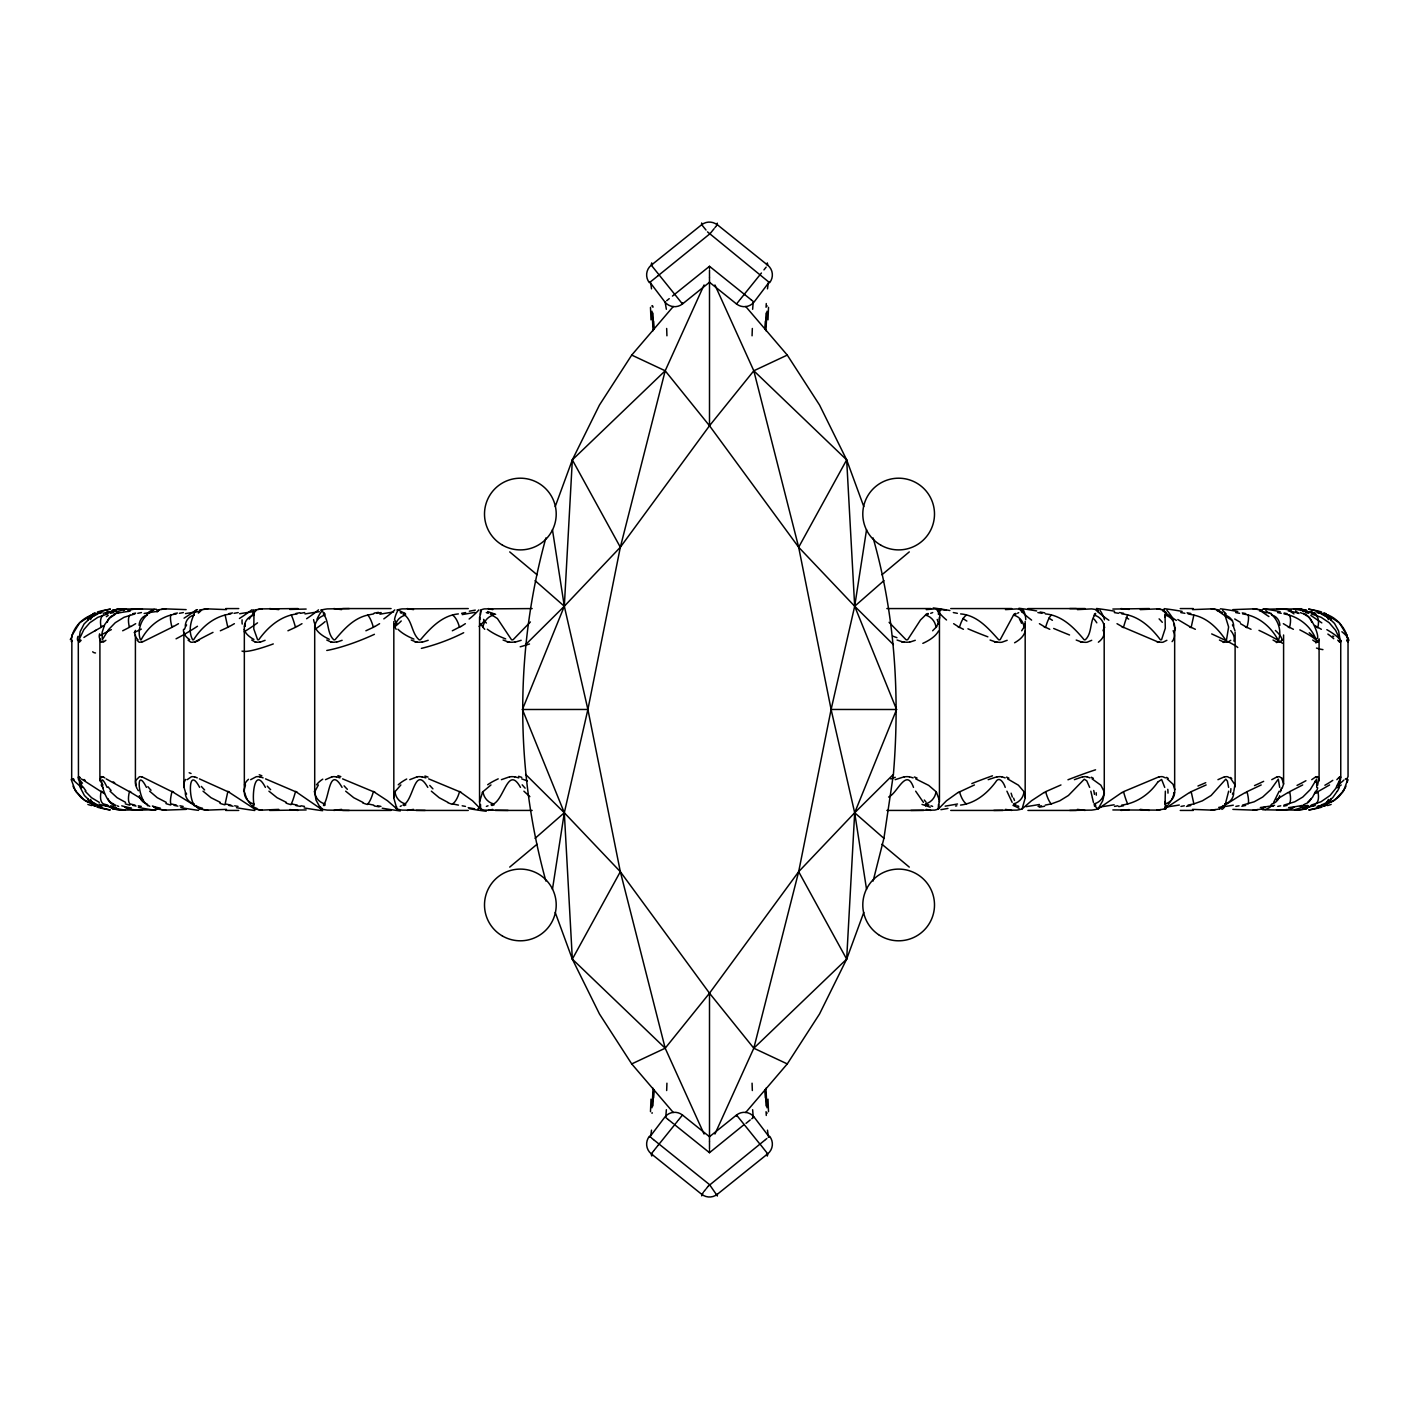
<?xml version="1.0" encoding="UTF-8"?>
<svg xmlns="http://www.w3.org/2000/svg" width="1419" height="1419" viewBox="0 0 1419 1419"><rect width="100%" height="100%" fill="white"/><g stroke="black" fill="none" stroke-linecap="round" stroke-linejoin="round"><path stroke-width="1.5" d="M99.898 780.929L99.915 638.798M135.408 783.997L135.408 634.967M185.286 791.678L183.885 786.871L183.885 632.2M314.823 623.686L314.752 626.63M425.186 810.426L402.074 810.107A128.437 67.101 90 0 1 396.894 808.919L393.826 798.099L393.826 621.487M508.108 810.426L484.34 810.107A128.437 49.151 90 0 1 480.544 808.919L479.551 802.533L479.551 617.141M701.696 1195.845L703.168 1192.474M701.696 224.273L701.696 223.155M709.5 277.769L709.5 281.193M709.5 277.61L709.5 269.947M709.5 1149.23L709.5 1141.532M717.304 223.155L716.666 225.497M717.304 223.759L717.304 224.894A12.469 12.434 0 0 0 701.696 224.734L701.696 223.386M1069.749 810.426L1091.637 810.107A128.437 83.419 90 0 0 1098.058 808.919L1102.723 800.777L1104.284 793.86L1104.177 623.686M1165.85 805.105L1165.034 803.899A13.073 12.54 17.5 0 0 1174.666 791.678L1174.666 627.322A13.055 12.54 -17.5 0 0 1165.034 615.101L1165.85 613.913M1282.084 788.467L1283.592 783.98L1283.592 634.985M1340.742 640.306L1340.76 777.878L1340.529 776.761A13.445 1.845 -70.7 0 0 1339.323 778.233M709.5 1137.435L709.5 993.194L798.666 871.692L854.681 812.768L893.402 774.366C899.983 695.186 894.999 614.551 873.111 537.943M709.5 1137.719L709.5 1141.39M709.5 1150.277L709.5 1152.689L744.177 1124.54M1104.301 793.611L1104.248 792.387M745.046 294.85L709.5 266.311L709.5 268.546M1317.577 785.399L1318.836 778.871M183.885 786.871L184.027 784.955A54.117 20.327 3.8 0 1 185.694 779.421M78.293 640.04L78.453 779.67M393.826 797.62L394.73 792.387M1233.838 791.43L1234.902 784.689L1230.982 778.871M253.203 805.016L253.912 804.005A13.073 12.54 -17.5 0 1 244.334 791.678L244.334 627.322A13.055 12.54 17.5 0 1 253.966 615.101L253.203 614.001M649.459 281.618L664.961 302.07A12.469 12.416 15.4 0 0 682.468 303.968L682.521 302.886M736.479 1116.114L736.532 1115.032A12.469 12.416 15.4 0 1 754.003 1116.93L769.541 1137.382M1188.146 613.913L1193.858 615.101L1191.18 627.322L1195.366 629.309M1174.861 629.309L1174.719 630.781M649.388 282.7A12.469 12.452 24 0 1 651.144 265.282L651.605 263.26M769.612 1136.3A12.469 12.452 24 0 1 767.856 1153.718L767.395 1155.74M653.928 1089.561L653.591 1097.916M765.072 329.439L765.409 321.084M651.002 1099.14L650.487 1111.645M767.998 319.86L768.513 307.355M479.551 801.948L482.478 792.387M1283.592 783.98L1281.96 778.871M545.889 881.057C515.008 769.559 515.008 649.441 545.889 537.943M244.157 789.744L245.487 784.955M1228.659 791.181L1225.785 802.374M1279.69 787.385L1278.288 779.137L1270.785 789.585L1262.697 797.052L1254.201 801.788L1242.583 805.087M78.24 777.878L78.471 776.761A13.445 2.128 70.6 0 1 79.588 777.878M704.072 1134.047L665.192 1048.215L620.334 871.692L587.892 709.465L564.319 606.232L572.336 459.88L599.457 405.036L631.721 355.087L673.316 306.469M745.684 1112.531L787.279 1063.913L819.543 1013.964L846.664 959.12L854.681 812.768L831.108 709.465L798.666 547.237L753.808 370.785L714.928 284.953M1340.76 641.069L1340.618 642.044A13.356 2.164 69.3 0 1 1339.234 640.519M766.065 307.302L766.278 303.542M666.362 1109.711L665.742 1117.498L668.225 1119.538M752.638 309.289L753.258 301.502L751.077 299.711M314.752 792.387L316.047 800.174L320.942 808.919A128.437 83.419 90 0 0 327.363 810.107L349.251 810.426M1104.248 626.63L1104.301 625.424M253.966 615.101L253.788 628.936L257.602 639.703A2.164 1.508 -77 0 0 258.897 639.561C268.067 626.826 280.962 615.651 297.156 613.913M1165.034 803.899L1165.354 791.181M651.516 1130.145L650.771 1135.768M767.484 288.855L768.264 283.055M1165.141 802.959L1165.318 801.487M1233.732 792.653A13.073 12.221 41.2 0 1 1224.863 803.899L1224.739 805.016A57.328 10.447 3.2 0 1 1224.703 805.815M230.854 613.913C215.067 615.828 201.959 626.4 193.729 639.561A2.164 1.259 -78.6 0 1 192.629 639.738C188.23 631.739 190.501 621.611 194.279 613.913M873.111 881.057L883.913 838.345L893.402 774.366M1024.997 623.686L1024.27 626.63M71.429 638.248L71.181 639.561M1347.802 779.457L1343.687 790.667L1334.64 800.192M552.452 889.323L564.319 812.768L587.892 709.465L620.334 547.237L665.192 370.785L704.072 284.953M714.928 1134.047L753.808 1048.215L798.666 871.692L831.108 709.465L854.681 606.232L866.548 529.677M194.137 615.101L194.155 614.995A13.055 12.221 41.2 0 0 185.268 626.347M1340.707 778.871L1338.915 782.969M71.234 639.313L71.518 637.752M1347.713 780.06L1347.305 781.975M99.986 779.67L101.459 776.761M1316.743 787.385L1316.619 779.137L1310.287 789.585L1302.784 797.052L1294.784 801.788L1284 805.087M1279.193 791.181L1273.659 802.374M71.482 637.965C73.806 626.134 83.668 616.715 95.25 613.913M766.562 264.661L767.182 263.171M652.438 1154.339L651.942 1155.758M244.476 626.63L245.345 623.686M1174.524 792.387L1172.75 797.372M71.606 637.415L72.263 634.985M71.855 640.306L71.677 778.375M1338.826 787.385L1340.033 779.155L1335.705 788.503L1330.046 795.491L1320.947 801.788L1311.245 805.087M72.369 634.701L79.712 622.71L91.632 615.101A13.055 8.088 70.2 0 0 87.73 620.44M1318.783 640.306L1317.772 642.044M184.452 629.309L185.286 627.322M555.219 506.565L572.336 459.88L665.192 370.785L709.5 425.753L798.666 547.237L854.681 606.232L893.402 644.634M525.598 774.366L564.319 812.768L620.334 871.692L709.5 993.194L753.808 1048.215L846.664 959.12L863.781 912.435M1315.679 791.181L1312.486 797.372L1307.644 802.374M1346.542 779.67L1348.05 776.512L1348.032 642.47M71.252 641.565L71.713 640.554M673.316 1112.531L631.721 1063.913L599.457 1013.964L572.336 959.12L564.319 812.768L522.423 709.5L564.319 606.232L620.334 547.237L709.5 425.753L753.808 370.785L787.279 355.087L819.543 405.036L846.664 459.88L863.781 506.565M866.548 889.323L854.681 812.768L896.577 709.5L854.681 606.232L846.664 459.88L753.808 370.785M938.048 623.686L936.522 626.63M1345.939 786.179L1345.425 787.385A44.911 36.929 16.3 0 1 1343.013 790.986M323.372 805.016C329.35 799.287 328.977 764.575 342.068 787.385M1095.716 613.913C1089.473 620.422 1092.488 632.785 1085.553 639.561A2.164 1.738 74.4 0 1 1084.098 639.721C1074.059 627.677 1062.051 615.349 1045.377 613.913M1315.502 780.805L1314.792 782.277M1103.042 630.781L1104.177 627.322A13.055 12.558 14.1 0 0 1093.996 615.101M993.814 810.426L1016.944 810.107A128.437 67.101 90 0 0 1022.106 808.919L1025.174 798.117L1025.174 621.487M1337.248 791.181L1332.689 797.709L1326.889 802.374M1172.378 798.117L1171.562 799.589M185.783 626.382L186.581 624.928M1233.217 792.618L1232.401 794.108M709.5 993.194L665.192 1048.215L572.336 959.12L620.334 871.692M798.666 547.237L846.664 459.88M253.912 804.005C252.121 795.456 254.409 766.171 265.388 787.385M136.526 779.67L139.417 776.761A13.445 5.889 68.7 0 1 141.882 777.133M1170.817 800.777L1170.036 801.948M1343.367 791.181L1338.543 797.052L1330.933 802.374M1281.304 789.691L1280.612 790.685M1169.628 802.533L1168.334 804.307M1157.638 782.277C1149.39 794.356 1136.388 803.225 1121.737 805.087M1157.869 781.975L1161.629 779.474L1164.733 787.385M709.5 1152.689L674.681 1124.735L675.32 1123.937M710.405 233.284L714.076 228.707M763.954 269.876L766.154 267.127M654.709 1149.55L657.99 1145.452M708.258 1186.142L765.089 1139.954M708.028 1186.426L706.165 1188.767M710.192 233.567L658.168 275.641M769.541 281.618L754.039 302.07A12.469 12.416 -15.4 0 1 736.532 303.968L737.437 302.85M654.283 1150.082L653.645 1150.88M649.459 1137.382L664.961 1116.93A12.469 12.416 -15.4 0 1 682.468 1115.032L678.14 1120.425M1281.818 640.306L1279.849 642.115A13.356 5.871 67.2 0 1 1277.029 641.619M740.328 299.232L743.982 294.691M651.747 1153.257L653.396 1151.199M675.976 1123.121L677.537 1121.17M714.91 227.661L716.347 225.887M744.07 294.567L761.435 272.998M739.707 300.012L737.986 302.158M703.877 1191.588L705.509 1189.583M675.231 1124.061L658.221 1145.186M1167.411 805.478L1164.449 808.919A128.437 97.663 90 0 1 1156.911 810.107L1112.851 809.947M1021.68 630.781L1023.968 627.322A13.055 12.274 39.1 0 0 1013.503 615.101L1000.253 639.561A2.164 1.916 70 0 1 998.621 639.721C988.334 628.333 977.212 615.278 960.645 613.913M147.328 614.729L147.097 614.995A13.055 11.583 54.7 0 0 139.097 625.336M147.008 615.101C140.534 620.493 137.271 631.384 140.392 639.703A2.164 0.958 -79.6 0 0 141.244 639.543C148.285 626.205 161.181 616.006 176.328 613.913M318.37 784.955L314.823 791.678A13.073 12.558 14.1 0 0 325.004 803.899M79.446 642.115L81.131 640.306M1270.998 805.016L1271.992 803.899A13.073 11.583 54.7 0 0 1279.654 795.669M1022.106 808.919L1031.471 800.777L1044.26 792.387M1223.213 805.478L1219.63 808.919A128.437 109.511 90 0 1 1211.187 810.107L1192.51 809.38M525.598 644.634L564.319 606.232L552.452 529.677M187.184 779.67L191.405 776.761A13.445 7.592 66.7 0 1 194.563 777.062M402.872 805.087C413.745 801.753 414.188 763.759 427.793 787.385M1339.696 776.761L1336.858 779.67M535.087 838.345L564.319 812.768M854.681 606.232L883.913 580.655M1098.058 808.919L1122.092 792.387M932.638 630.781L936.008 627.322A13.055 11.671 53.6 0 0 925.507 615.101L920.505 619.961L907.77 639.561A2.164 2.04 61.8 0 1 906.031 639.721L889.092 622.32M1265.003 806.631L1262.254 808.919A128.437 118.664 90 0 1 1253.101 810.107L1232.863 809.38M767.59 1153.665L759.981 1144.051M509.723 867.098L537.038 844.252M881.962 574.748L909.277 551.902M1230.77 640.306L1227.949 642.115M672.446 296.074L709.5 266.311M746.022 1123.351L750.225 1119.963M650.31 281.973L658.044 275.747M768.335 1137.329L769.453 1136.424M665.103 301.963L666.362 309.289M888.613 797.052C897.535 793.31 906.156 767.111 913.499 787.385M753.861 1117.055L751.733 1118.775M666.682 300.722L669.236 298.664M766.845 1138.535L765.515 1139.599M651.286 265.176L701.696 224.699M682.486 303.968L709.5 282.275L736.514 303.968M400.868 784.955L395.032 791.678A13.073 12.274 39.1 0 0 405.515 803.899M736.514 1115.032L709.5 1136.725L682.486 1115.032M717.304 1194.301L767.714 1153.824M530.387 621.965L513.27 639.561A2.164 2.04 -62.2 0 1 511.514 639.721L497.395 618.542L490.335 614.001M1164.449 808.919L1189.743 792.387M1294.288 806.631L1291.255 808.919A128.437 124.89 90 0 1 1281.641 810.107L1262.573 809.735M1341.203 784.955L1337.141 787.829M105.893 640.306L103.339 642.115M1219.63 808.919L1224.491 805.478M148.818 613.31L149.988 612.565M250.684 779.67L256.147 776.761A13.445 9.082 63.6 0 1 259.925 777.009M465.361 623.686L460.785 626.63M1262.254 808.919L1265.571 806.631M109.671 612.405L113.059 610.081A128.437 128.047 90 0 1 122.921 608.893L142.468 609.265M1311.724 779.67L1315.91 776.761M1225.342 804.892L1239.159 796.13M1291.255 808.919L1294.642 806.631M1334.25 800.458L1323.696 805.087M379.6 623.686L374.722 626.63M491.009 804.786C504.117 803.314 507.186 763.546 520.471 787.385M490.974 784.955L482.992 791.678A13.073 11.671 53.6 0 0 493.493 803.899M104.332 625.424L102.363 626.63M1314.633 793.611L1316.619 792.387M134.929 613.913L124.056 617.283L115.258 622.71L108.553 629.61L102.274 639.827L102.115 632.395L104.722 624.573L109.387 618.294L115.702 613.913M1166.879 640.306L1163.066 642.186A13.356 9.011 61.9 0 1 1158.986 641.831M135.674 623.686L130.743 626.63M1276.373 799.589L1288.239 792.387M301.981 623.686L296.89 626.63M1329.585 784.955L1317.861 791.678A13.073 6.492 72.1 0 1 1315.626 803.899M178.492 623.686L173.384 626.63M1239.993 795.616L1245.598 792.387M234.383 623.686L229.222 626.63M97.946 613.913L90.337 617.779L84.058 624.005L80.138 631.686L78.985 639.845L83.863 629.61L89.858 622.71L97.911 617.283L107.684 613.913M958.197 792.387L946.455 800.777L938.456 808.919A128.437 49.151 90 0 1 934.678 810.107L910.909 810.426M325.501 779.67L332.064 776.761M94.984 630.781L101.139 627.322A13.055 6.474 72.1 0 1 103.374 615.101M1018.7 612.636L1017.565 613.239M400.247 806.4L401.382 805.797M1271.761 779.67L1277.189 776.761M1303.263 805.105L1305.267 803.899A13.073 10.678 62.4 0 0 1311.138 798.56M460.661 626.453A39.537 33.719 11.4 0 1 459.366 627.145L452.324 630.781M1302.695 784.955L1289.569 791.678A13.073 4.718 73.4 0 1 1288.984 803.899M958.339 792.565A40.051 34.021 10.7 0 1 959.652 791.855L974.445 784.955M1091.725 640.306L1087.185 642.186A13.356 10.252 57.1 0 1 1082.555 641.885M1013.503 615.101L1016.093 613.913M122.673 630.781L129.431 627.322A13.055 4.718 73.4 0 1 130.016 615.101M199.032 640.306L194.74 642.186M409.772 779.67L417.275 776.761M1217.945 779.67L1224.473 776.761M631.721 1063.913L665.192 1048.215M1261.207 784.955L1246.999 791.678A13.073 2.838 74.2 0 1 1248.046 803.899M116.943 613.31L118.735 612.565M220.335 630.781L227.82 627.322L225.142 615.101M1007.171 640.306L1002.009 642.186A13.356 11.246 49.8 0 1 996.918 641.92M1321.018 805.105L1323.874 803.899A13.073 9.507 67.1 0 0 1328.486 799.447M141.989 642.186L172.001 627.322A13.055 2.838 74.2 0 1 170.954 615.101M1301.826 805.797L1300.354 806.4M287.933 630.781L295.489 627.322A13.055 1.1 74.5 0 0 291.25 615.101M365.889 630.781L373.357 627.322A13.055 3.051 74.1 0 0 367.663 615.101C353.703 618.17 343.966 629.167 335.186 639.561A2.164 1.721 -74.5 0 1 333.678 639.721C326.672 632.927 329.243 620.706 323.284 613.913M1206.15 784.955L1191.18 791.678L1193.876 803.899L1188.058 805.087M501.421 779.67L509.669 776.761M265.105 640.306L260.156 642.186M926.288 609.62L934.678 608.893A128.437 49.151 -90 0 1 938.456 610.081L938.456 614.498M492.712 809.38L488.154 810.444M1060.969 784.955L1045.643 791.678A13.073 3.051 74.1 0 0 1051.337 803.899L1059.762 800.813L1068.401 795.491L1084.258 779.226L1086.741 780.805L1089.65 787.385M915.273 640.306L909.632 642.186M1074.396 779.67L1082.644 776.761M342.121 640.306L336.64 642.186M925.507 615.101L928.203 614.161M932.709 612.565L930.704 613.31M486.38 806.4L488.012 805.797M988.192 779.67L997.007 776.761M428.183 640.306L422.312 642.186M895.141 779.67L904.275 776.761M521.181 640.306L515.044 642.186M99.667 613.31L102.026 612.565M1319.031 805.797L1317.098 806.4M1005.486 609.62L1016.944 608.893A128.437 67.101 -90 0 1 1022.106 610.081M413.514 809.38L407.271 810.444M960.539 805.087C975.048 803.385 986.95 793.629 995.482 782.277C999.189 775.235 1003.978 783.128 1005.22 787.385M458.355 613.913C442.16 615.474 430.578 627.925 420.663 639.561A2.164 1.898 -70.2 0 1 419.013 639.721C411.155 632.909 412.361 618.915 402.907 613.913M1193.876 803.899L1202.407 800.813L1211.116 795.491L1225.785 779.155L1227.4 781.089L1228.606 787.385M1159.092 776.761L1123.511 791.678A13.073 1.1 74.5 0 0 1127.75 803.899M97.397 613.31L100.27 612.565M1321.213 805.797L1318.872 806.4M1077.393 609.62L1091.637 608.893A128.437 83.419 -90 0 1 1098.058 610.081M341.607 809.38L333.855 810.444M110.203 613.31L113.52 612.565M1308.353 805.797L1305.64 806.4M367.663 615.101L373.623 613.913M1051.337 803.899L1045.271 805.087M137.767 613.31L141.457 612.565M1140.255 609.62L1156.911 608.893A128.437 97.663 90 0 1 1160.707 609.407M278.745 809.38L262.089 810.107A128.437 97.663 -90 0 1 258.293 809.593M1280.736 805.797L1277.739 806.4M179.415 613.31L183.353 612.565M1239.053 805.797L1235.843 806.4M461.636 613.31L465.663 612.565M1192.51 609.62L1211.187 608.893A128.437 109.511 90 0 1 1215.444 609.407M226.49 809.38L207.813 810.107A128.437 109.511 -90 0 1 203.556 809.593M955.572 806.027L956.814 805.797M234.1 613.31L238.232 612.565M1184.333 805.797L1180.98 806.4M300.509 613.31L304.695 612.565M376.975 613.31L381.143 612.565M1041.457 805.797L1040.18 806.027M1117.924 805.797L1114.518 806.4M1039.329 806.169L1038.069 806.4M1232.863 609.62L1253.101 608.893A128.437 118.664 90 0 1 1257.713 609.407M186.137 809.38L165.899 810.107A128.437 118.664 -90 0 1 161.287 809.593M289.742 609.425L306.149 609.053M1129.258 809.575L1120.957 810.426M1262.573 609.265L1281.641 608.893A128.437 124.89 90 0 1 1286.483 609.407M156.427 809.735L137.359 810.107A128.437 124.89 -90 0 1 132.517 809.593M1276.532 609.265L1296.079 608.893A128.437 128.047 -90 0 1 1305.941 610.081L1306.793 610.667M142.468 809.735L122.921 810.107A128.437 128.047 -90 0 1 113.059 808.919L109.706 806.631L113.059 808.919A128.437 128.047 90 0 0 122.921 810.107M1112.851 609.053L1149.337 608.556M306.149 809.947L269.663 810.444M258.293 609.407A128.437 97.663 90 0 1 262.089 608.893L298.043 608.574M203.556 609.407A128.437 109.511 90 0 1 207.813 608.893L226.49 609.62M161.287 609.407A128.437 118.664 90 0 1 165.899 608.893L186.137 609.62M132.517 609.407A128.437 124.89 90 0 1 137.359 608.893L156.427 609.265M1296.079 810.107A128.437 128.047 -90 0 0 1305.941 808.919L1309.169 806.631L1305.941 808.919A128.437 128.047 90 0 1 1296.079 810.107L1276.532 809.735M225.674 608.574L238.747 608.574M342.618 608.574L391.076 608.574M396.894 610.081A128.437 67.101 -90 0 1 402.074 608.893L468.27 608.574M480.544 614.498L480.544 610.081A128.437 49.151 -90 0 1 484.34 608.893L532.143 608.574M886.857 608.574L930.846 608.556M950.73 608.574L1011.729 608.556M1027.924 608.574L1076.382 608.574M1180.253 608.574L1193.326 608.574M1069.749 608.574L1085.145 608.556M522.423 709.5L587.892 709.465M831.108 709.465L896.577 709.5M225.674 810.426L238.747 810.426M342.618 810.426L391.076 810.426M416.086 810.426L468.27 810.426M495.302 810.426L532.143 810.426M886.857 810.426L923.698 810.426M950.73 810.426L1002.914 810.426M1027.924 810.426L1076.382 810.426M1180.253 810.426L1193.326 810.426M320.942 610.081A128.437 83.419 -90 0 1 327.363 608.893L349.251 608.574M269.663 608.556L278.745 609.62M1149.337 810.444L1140.255 809.38M333.855 608.556L341.607 609.62M1085.145 810.444L1077.393 809.38M407.271 608.556L413.514 609.62M1011.729 810.444L1005.486 809.38M1120.957 608.574L1129.258 609.425M298.043 810.426L289.742 809.575M488.154 608.556L492.712 609.62M930.846 810.444L926.288 809.38M1114.305 612.565L1118.491 613.31M304.482 806.4L301.076 805.797M1180.768 612.565L1184.9 613.31M1037.857 612.565L1042.025 613.31M380.931 806.4L379.671 806.169M238.02 806.4L234.667 805.797M378.82 806.027L377.543 805.797M1235.647 612.565L1239.585 613.31M953.337 612.565L957.364 613.31M465.467 806.4L462.186 805.797M373.729 805.105L367.663 803.899A13.073 3.051 -74.1 0 0 373.357 791.678L342.6 778.871M183.157 806.4L179.947 805.797M1121.844 613.913C1138.34 615.474 1150.88 627.145 1160.334 639.703A2.164 1.508 76.9 0 0 1161.611 639.561L1165.301 628.28L1165.034 615.101M297.263 805.105L291.25 803.899A13.073 1.1 -74.5 0 0 295.489 791.678L265.53 778.871M458.461 805.105L452.484 803.899A13.073 4.913 -73.3 0 0 459.49 791.678L428.68 778.871M230.942 805.105L225.142 803.899L227.82 791.678L199.405 778.871M1277.543 612.565L1281.233 613.31M141.261 806.4L138.264 805.797M176.417 805.105L170.954 803.899A13.073 2.838 -74.2 0 1 172.001 791.678L141.829 776.761M1242.672 613.913C1258.05 615.864 1270.697 626.435 1277.916 639.703A2.164 0.976 79.6 0 0 1278.732 639.561C1281.871 630.55 1277.845 619.553 1270.927 613.913M514.725 776.761L518.751 777.878M1305.48 612.565L1308.797 613.31M113.36 806.4L110.647 805.797M904.169 642.239L902.732 641.867M909.331 776.761L913.109 777.878M1284.071 613.913C1297.782 616.165 1310.092 625.389 1315.537 638.248C1322.331 642.647 1311.653 613.558 1303.298 613.913M135 805.105L130.016 803.899A13.073 4.718 -73.4 0 1 129.431 791.678L106.141 778.871M422.011 776.761L425.842 777.878M509.581 642.239L508.197 641.867M996.901 642.239L995.517 641.867M1001.725 776.761L1005.202 777.878M336.374 776.761L339.921 777.878M1318.73 612.565L1321.603 613.31M100.128 806.4L97.787 805.797M417.186 642.239L415.909 641.867M1311.316 613.913L1321.089 617.283L1329.142 622.693L1335.581 630.284L1340.068 639.792L1338.614 630.976L1334.534 623.473L1328.645 617.762L1321.054 613.913M107.755 805.105L103.374 803.899A13.073 6.492 -72.1 0 1 101.139 791.678L81.309 778.871M1082.555 642.239L1081.278 641.867M1086.936 776.761L1090.005 777.878M1193.858 615.101C1207.675 618.081 1217.804 628.546 1225.484 639.703A2.164 1.259 78.5 0 0 1226.548 639.561L1228.623 627.003L1224.81 614.64M259.908 776.761L263.1 777.878M331.975 642.239L330.84 641.867M1159.021 642.239L1157.886 641.867M1316.974 612.565L1319.333 613.31M101.902 806.4L99.969 805.797M1323.75 613.913C1336.006 615.704 1346.737 629.557 1347.766 639.313M95.304 805.087L84.75 800.458M901.65 641.565L897.074 640.04M994.488 641.565L990.09 640.04M256.076 642.239L255.118 641.867M194.527 776.761L197.276 777.878M507.186 641.565L503.089 640.04M928.966 805.105L925.507 803.899A13.073 11.671 -53.6 0 0 936.008 791.678L928.718 785.399L915.716 778.871M1224.402 642.239L1223.444 641.867M1080.32 641.565L1076.205 640.04M521.695 778.871L527.318 780.929M488.296 613.31L486.291 612.565M414.987 641.565L411.262 640.04M930.988 805.797L932.62 806.4M286.372 802.374L277.06 797.709L268.936 791.181M1157.035 641.565L1123.511 627.322A13.055 1.1 -74.5 0 1 1127.75 615.101M220.282 802.374L211.023 797.709L203.041 791.181M97.982 805.087L89.787 800.813L84.413 795.491L80.174 787.385L79.003 779.137L82.621 787.385M1300.265 612.565L1302.057 613.31M362.874 802.374L353.739 797.709L345.668 791.181M118.646 806.4L117.174 805.797M166.254 802.374L157.278 797.709L149.634 791.181M447.89 802.374L439.18 797.709L431.358 791.181M125.599 802.374L117.121 797.709L109.99 791.181M1016.128 805.105L1013.485 803.899A13.073 12.274 -39.1 0 0 1023.968 791.678L1018.381 785.168L1007.561 778.871M1222.717 641.565L1219.435 640.04M95.339 804.005L95.126 803.899A13.073 9.507 -67.1 0 1 90.514 799.447M99.312 802.374L91.543 797.709L85.122 791.181M651.818 263.171L652.438 264.661M767.129 1155.811L766.562 1154.339M1049.776 629.309L1045.643 627.322A13.055 3.051 -74.1 0 1 1051.337 615.101M631.721 355.087L665.192 370.785M753.808 1048.215L787.279 1063.913M1251.061 629.309L1246.999 627.322A13.055 2.838 -74.2 0 0 1248.046 615.101M963.448 629.309L959.51 627.322A13.055 4.913 -73.3 0 1 966.516 615.101M401.435 613.239L400.3 612.636M1017.618 805.797L1018.753 806.4M1293.401 629.309L1289.569 627.322A13.055 4.718 -73.4 0 0 1288.984 615.101M88.067 802.374L81.185 797.709L75.633 791.181M1189.778 626.63L1177.841 619.535M229.257 792.387L254.551 808.919A128.437 97.663 90 0 0 262.089 810.107M1122.11 626.63L1117.019 623.686M296.926 792.387L320.942 808.919M326.778 640.04L330.024 641.565A33.985 23.183 -30.8 0 0 330.68 642.08M1245.616 626.63L1240.508 623.686M1092.08 778.871L1100.825 785.168L1104.177 791.678A13.073 12.558 -14.1 0 1 1093.996 803.899L1095.752 805.105M173.42 792.387L193.676 804.892M1275.752 641.565L1273.02 640.04M1165.46 777.878L1162.853 776.761A13.445 8.869 -64.2 0 0 1159.075 777.044M1044.278 626.63L1039.4 623.686M115.737 805.087C104.137 806.684 95.552 762.908 107.117 787.385M374.74 792.387L387.529 800.777L396.894 808.919M1288.257 626.63L1283.326 623.686M130.779 792.387L142.627 799.589M103.09 776.761L104.758 777.878M1321.373 629.309L1317.861 627.322A13.055 6.492 -72.1 0 0 1315.626 615.101M1269.012 612.565L1270.182 613.31M149.793 806.329L148.96 805.797M958.215 626.63L953.639 623.686M460.803 792.387L472.545 800.777L480.544 808.919L480.544 804.502M1316.637 626.63L1314.668 625.424M102.381 792.387L104.385 793.611M251.713 640.04L254.409 641.565A33.985 20.913 -37.1 0 0 254.959 642.044M1167.163 778.871L1173.034 784.228L1174.861 789.691M81.717 787.74L71.961 778.871M124.358 806.631L127.745 808.919A128.437 124.89 90 0 0 137.359 810.107M153.429 806.631L156.746 808.919A128.437 118.664 90 0 0 165.899 810.107M1229.67 777.878L1227.595 776.761A13.445 7.343 -67 0 0 1224.437 777.098M194.509 805.478L199.37 808.919A128.437 109.511 90 0 0 207.813 810.107M84.36 800.192L75.313 790.667L71.163 779.333M1312.735 640.04L1314.863 641.565M127.745 808.919L124.712 806.631M769.364 282.505L707.478 231.865M649.547 1136.424L650.753 1137.382M668.331 1119.609L673.493 1123.777M750.988 299.64L745.436 295.17M529.855 796.644L523.895 791.181M717.304 224.699L767.856 265.3A12.469 12.452 -24 0 1 769.612 282.7M653.591 1139.688L709.5 1184.581L717.304 1195.845M649.388 1136.3A12.469 12.452 -24 0 0 651.144 1153.718L701.696 1194.301M651.552 1138.038L653.485 1139.599M1317.541 776.761L1318.428 777.878A49.789 17.276 -22.5 0 1 1318.588 778.978M156.746 808.919L153.997 806.631M881.962 844.252L909.277 867.098M509.723 551.902L537.038 574.748M188.071 640.164L190.004 641.565A33.985 18.11 -42 0 0 190.448 641.991M148.09 805.087C138.494 802.533 134.823 764.398 146.459 787.385M854.681 812.768L883.913 838.345M535.087 580.655L564.319 606.232M923.432 802.374L915.663 791.181M745.684 306.469L787.279 355.087M199.37 808.919L195.787 805.478M79.304 776.761L80.351 777.878M1339.678 642.239L1337.727 640.164M1281.091 777.878L1279.601 776.761A13.445 5.641 -68.9 0 0 1277.1 777.204M484.73 629.309L482.992 627.322A13.055 11.671 -53.6 0 1 493.493 615.101M254.551 808.919L251.589 805.478M1271.903 614.995L1271.992 615.101A13.055 11.583 -54.7 0 1 1279.903 625.336M102.452 786.871L103.25 787.829M706.006 230.038L701.855 224.894M681.989 303.382L675.604 295.4M675.373 295.134L651.658 265.637M759.91 1144.104L736.656 1115.192M199.636 787.385C188.142 765.497 188.638 798.436 194.279 805.087M137.075 640.164L138.388 641.565A33.985 14.882 -45.6 0 0 138.743 641.92L139.364 642.239A13.356 5.499 -67.5 0 0 142.113 641.406M250.666 804.307L249.372 802.533M137.732 789.744L138.406 790.702M767.395 263.26L767.714 265.176M651.605 1155.74L651.286 1153.824M1012.155 802.374L1006.905 791.181M248.964 801.948L248.183 800.777M482.478 626.63L480.952 623.686M936.522 792.387L939.325 800.174L938.456 808.919L938.456 804.502M396.167 629.309L395.032 627.322A13.055 12.274 -39.1 0 1 405.515 615.101M100.838 641.565L100.181 640.164M101.139 784.955L101.742 785.913M247.456 799.589L246.622 798.099M1347.003 640.04L1347.89 641.973M1232.419 624.928L1233.217 626.382M186.599 794.108L185.783 792.618M137.111 788.787L135.514 784.955M572.336 459.88L620.334 547.237M798.666 871.692L846.664 959.12M1347.287 640.554L1347.819 641.76M246.25 797.372L244.476 792.387M1233.714 627.322L1234.938 630.781M73.061 786.179L73.575 787.385A44.911 36.929 -16.3 0 0 75.987 790.986M1173.655 623.686L1174.524 626.63M394.73 626.63L394.003 623.686M1024.27 792.387L1025.174 797.62M555.219 912.435L572.336 959.12M1346.631 634.701L1339.288 622.71L1327.368 615.101A13.055 8.088 -70.2 0 1 1331.27 620.44M315.302 629.309L314.823 627.322A13.055 12.558 -14.1 0 1 325.004 615.101M1346.755 635.056L1347.713 638.922M1093.41 802.374L1092.435 798.063M1090.821 791.181L1092.364 797.709M650.736 283.055L651.516 288.855M768.229 1135.768L767.484 1130.145M1224.845 614.995L1224.863 615.101A13.055 12.221 -41.2 0 1 1233.732 626.347M1165.283 617.283L1165.141 616.059M753.258 1117.498L752.638 1109.711M1224.792 614.48L1224.739 614.001A56.831 10.394 -3 0 0 1224.721 613.292M766.278 1115.458L766.065 1111.698M652.882 306.185L652.935 307.302M768.513 1111.645L767.998 1099.14M650.487 307.355L651.002 319.86M765.409 1097.916L765.072 1089.561M653.591 321.084L653.928 329.439M709.5 281.423L709.5 425.753M717.304 1195.614L717.304 1194.284A12.469 12.434 0 0 1 701.696 1194.266M1319.085 638.781L1319.102 780.929M1235.115 632.2L1235.115 786.8M939.449 617.141L939.449 801.948M314.699 625.424L314.716 793.611M477.972 809.451A71.748 5.8 -11.7 0 1 479.356 807.713M486.238 811.26A71.748 9.117 12.6 0 1 469.21 808.67M482.371 792.263A40.051 21.285 52.3 0 1 482.903 791.571M491.879 805.513A57.416 6.51 -9 0 1 494.06 804.857M525.119 788.166A44.911 18.234 53.3 0 1 522.192 784.813M493.865 614.125A56.849 6.51 8.8 0 1 491.932 613.558M495.639 614.303A71.198 4.647 13.9 0 1 487.639 611.554M479.924 619.518A66.799 35.457 -14.9 0 1 481.343 610.028M478.788 609.957A66.799 33.276 -17.8 0 1 469.139 619.021M462.222 614.604A71.198 6.19 -11.6 0 1 474.797 612.423M487.693 784.742A54.117 18.412 -10.5 0 1 498.211 778.854M509.705 776.867A13.445 12.115 40.7 0 1 514.707 776.92M518.591 776.317A49.789 17.844 21.8 0 1 521.784 777.399M529.5 643.995A54.117 16.868 -17.8 0 1 520.188 646.798M515.008 641.849A13.356 11.849 -41.2 0 1 509.634 642.062M508.037 642.133A33.985 25.968 -13 0 1 507.026 641.814M505.696 638.922A54.011 18.713 10.8 0 1 487.32 629.202M483.081 627.216A39.537 20.788 -54.8 0 1 482.602 626.488M486.38 623.065A64.689 31.981 9.9 0 1 483.595 619.358M396.681 808.954A71.748 8 -10.8 0 1 396.717 807.003M400.335 810.923A71.748 11.441 11.4 0 1 382.225 808.209M394.517 792.139A40.051 16.833 55.2 0 1 394.854 791.447M452.359 804.325A48.92 46.153 -66.1 0 1 447.783 802.64M474.602 808.795A57.328 1.472 10.9 0 1 468.217 807.642M404.06 805.62A57.416 7.822 -7.9 0 1 405.816 804.945M432.919 788.84A44.911 23.147 50.4 0 1 429.762 785.417M484.535 620.546A64.689 33.222 -16.1 0 1 479.09 626.418M452.484 615.101A13.055 4.913 73.3 0 1 459.49 627.322M405.674 614.055A56.849 7.787 7.7 0 1 404.131 613.469M405.249 613.451A71.198 7.272 13.2 0 1 399.519 610.613M398.154 609.993A66.799 32.743 -20.1 0 0 394.553 619.411A64.689 33.098 4.7 0 0 396.77 623.367M394.766 609.904A66.799 30.101 -22.3 0 1 383.822 618.879M379.937 614.196A71.198 8.354 -10.7 0 1 393.577 611.979M469.352 611.199A56.831 1.277 -10.9 0 1 475.312 610.117M398.242 784.813A54.117 19.635 -7.1 0 1 406.685 779.013M417.31 776.832A13.445 11.387 52 0 1 421.993 776.938M424.92 776.033A49.789 14.935 24.7 0 1 428.041 777.098M459.632 791.483A39.945 34.393 -13.2 0 1 460.944 792.21M463.676 632.714A54.117 14.19 -20.4 0 1 421.39 648.377M422.277 641.796A13.356 11.068 -51.6 0 1 417.221 642.08M415.749 642.115A33.985 24.886 -22.7 0 1 414.809 641.778M413.905 639.1A54.011 19.972 7.4 0 1 397.959 629.238M395.245 627.074A39.537 16.23 -57.5 0 1 394.979 626.347M322.29 808.635A71.748 10.004 -9.7 0 1 320.428 806.613M322.645 810.692A71.748 13.48 9.8 0 1 304.127 807.908M314.362 791.908A40.051 11.955 57.1 0 1 314.486 791.234M367.486 804.502A48.92 47.909 -48.5 0 1 362.661 802.87M379.192 806.826A57.328 3.157 10.5 0 1 374.226 805.939M323.94 805.69A57.416 8.957 -6.6 0 1 325.182 804.999M347.371 789.319A44.911 27.511 46.3 0 1 344.09 785.824M401.24 620.972A64.689 30.402 -21 0 1 393.932 627.429M374.581 626.418A39.537 33.95 -3.5 0 1 373.215 627.109M325.093 614.001A56.849 8.869 6.4 0 1 323.993 613.398M324.242 612.99A71.198 9.702 12.1 0 1 321.226 610.152M316.987 619.269A66.799 29.214 -24.4 0 1 322.627 609.957M318.512 609.851A66.799 26.181 -26.2 0 1 306.61 618.719M304.996 613.93A71.198 10.305 -9.5 0 1 319.328 611.713M374.102 613.132A56.831 2.944 -10.6 0 1 378.447 612.352M316.508 784.867A54.117 20.38 -3.5 0 1 322.769 779.155M332.099 776.814A13.445 10.359 59.1 0 1 336.374 776.973M337.899 775.59A49.789 11.636 27 0 1 340.826 776.636M373.499 791.447A39.945 34.695 2.3 0 1 374.9 792.157M374.421 634.311A54.117 11.175 -22.4 0 1 326.778 650.47M336.64 641.76A13.356 10.004 -58.3 0 1 332.028 642.115M329.279 639.277A54.011 20.735 3.7 0 1 316.224 629.273M315.213 626.808A39.537 11.281 -59.2 0 1 315.178 626.081M314.716 623.704A64.689 33.4 -0.7 0 1 313.599 619.66M256.963 808.422A71.748 11.742 -8.3 0 1 253.079 806.347M254.852 810.497A71.748 15.201 8 0 1 236.476 807.695M243.731 791.323A40.051 6.793 58.3 0 1 243.642 790.702M291.037 804.679A48.92 48.477 1.5 0 1 286.088 803.101M300.438 806.418A57.328 4.754 9.9 0 1 295.932 805.602M253.451 805.761A57.416 9.862 -5.1 0 1 254.125 805.052M270.639 789.673A44.911 31.183 40.6 0 1 267.304 786.161M325.128 621.611A64.689 26.837 -25.1 0 1 315.461 628.954M296.748 626.382A39.537 33.329 -17.9 0 1 295.347 627.056M254.09 613.966A56.849 9.738 4.9 0 1 253.469 613.345M253.558 612.706A71.198 11.902 10.8 0 1 253.416 609.851M249.176 619.11A66.799 24.974 -28 0 1 256.679 609.904M251.943 609.762A66.799 21.622 -29.2 0 1 239.439 618.489M239.616 613.735A71.198 12.008 -8.1 0 1 254.267 611.536M254.551 610.081A128.437 97.663 -90 0 1 262.089 608.893M295.879 613.469A56.831 4.541 -10 0 1 299.799 612.742M244.494 784.902A54.117 20.611 0.1 0 1 248.502 779.297M259.216 774.774A49.789 8.071 28.6 0 1 261.859 775.767M295.631 791.394A39.945 34.145 17.5 0 1 297.068 792.121M273.282 643.924A54.117 7.875 -23.9 0 1 242.01 651.09M260.174 641.69A13.356 8.709 -62.7 0 1 256.112 642.151M253.912 639.437A54.011 20.983 0 0 1 244.174 629.309M245.168 626.116A39.537 6.048 -60.3 0 1 245.363 625.353M242.223 624.058A64.689 32.885 -6.1 0 1 242.099 619.819M202.474 808.245A71.748 13.214 -6.8 0 1 196.549 806.134M198.518 810.355A71.748 16.531 6 0 1 180.798 807.517M224.929 804.839A48.92 47.856 49.8 0 1 219.963 803.331M233.071 806.24A57.328 6.226 9 0 1 228.902 805.442M194.279 805.815A57.416 10.536 -3.5 0 1 194.368 805.087M194.137 803.899A13.073 12.221 -41.2 0 1 185.268 792.653M204.638 789.975A44.911 34.091 32.9 0 1 201.356 786.428M257.513 622.835A64.689 22.615 -28.4 0 1 244.192 631.774M229.08 626.329A39.537 31.892 -30 0 1 227.696 627.021M194.35 613.93A56.849 10.376 3.3 0 1 194.279 613.292M194.563 612.494A71.198 13.8 9.1 0 1 197.312 609.656M198.341 613.132A66.799 20.114 -30.8 0 1 201.906 609.833M196.709 609.656A66.799 16.531 -31.5 0 1 184.062 618.152M185.517 613.593A71.198 13.41 -6.5 0 1 200.132 611.394M199.37 610.081A128.437 109.511 -90 0 1 207.813 608.893M228.902 613.611A56.831 6.013 -9.1 0 1 232.521 612.919M189.153 772.752A49.789 4.292 29.6 0 1 191.051 773.497M227.945 791.359A39.945 32.761 30.1 0 1 229.399 792.068M195.45 641.619A54.117 4.381 -24.8 0 1 212.992 632.377M194.793 641.583A13.356 7.201 -65.6 0 1 191.37 642.186M189.632 639.597A54.011 20.717 -3.8 0 1 183.53 629.344M160.258 808.103A71.748 14.35 -5 0 1 152.401 805.974M154.99 810.214A71.748 17.454 3.8 0 1 138.388 807.358M170.759 804.999A48.92 46.047 66.6 0 1 165.917 803.562M177.889 806.134A57.328 7.556 8 0 1 174.076 805.353M147.895 805.868A57.416 10.944 -1.8 0 1 147.363 805.141M147.008 803.899A13.073 11.583 -54.7 0 1 139.346 795.669M151.035 790.241A44.911 36.149 22.9 0 1 147.878 786.658M197.472 626.258A64.689 17.826 -31 0 1 176.062 638.816M173.26 626.276A39.537 29.675 -39.2 0 1 171.894 626.985M147.381 613.895A56.849 10.749 1.6 0 1 147.842 613.256M148.569 612.334A71.198 15.361 7.3 0 1 154.139 609.496M157.101 611.837A66.799 14.758 -32.9 0 1 159.708 609.709M154.245 609.443A66.799 11.033 -33.2 0 1 147.611 613.913M144.135 613.469A71.198 14.492 -4.7 0 1 158.36 611.27M156.746 610.081A128.437 118.664 -90 0 1 165.899 608.893M174.111 613.682A56.831 7.343 -8.1 0 1 177.41 613.008M136.401 784.991A54.117 19.564 7.4 0 1 135.869 779.563M172.107 791.305A39.945 30.562 39.8 0 1 173.544 792.033M138.051 639.774A54.011 19.955 -7.5 0 1 135.39 630.391M131.382 807.979A71.748 15.13 -3.1 0 1 121.75 805.832M125.28 810.089A71.748 17.968 1.5 0 1 110.239 807.216M129.856 805.158A48.92 43.12 73.5 0 1 125.262 803.793M136.029 806.063A57.328 8.691 6.7 0 1 132.623 805.3M115.436 805.903A57.416 11.086 0 0 1 114.265 805.176M113.733 803.899A13.073 10.678 -62.4 0 1 107.862 798.56M111.108 790.489A44.911 37.337 10.6 0 1 108.181 786.889M95.499 652.971A64.689 12.594 -32.8 0 1 92.696 651.782M130.672 626.222A39.537 26.73 -46 0 1 129.36 626.914M107.241 622.338A13.055 10.678 62.4 0 1 113.733 615.101M114.3 613.859A56.849 10.855 -0.2 0 1 115.311 613.203M116.606 612.192A71.198 16.549 5.2 0 1 124.872 609.354M128.597 611.447A66.799 9.046 -34.3 0 1 131.257 609.461M125.954 608.893A66.799 5.268 -34.1 0 1 123.471 610.578M116.5 613.345A71.198 15.201 -2.8 0 1 129.998 611.163M127.745 610.081A128.437 124.89 -90 0 1 137.359 608.893M132.677 613.735A56.831 8.496 -6.8 0 1 135.621 613.079M103.002 785.044A54.117 18.305 10.7 0 1 100.306 779.705M101.423 776.672A13.445 4.062 69.9 0 1 103.215 777.31M114.673 782.809A49.789 3.477 29.7 0 1 113.201 781.851M129.501 791.252A39.945 27.6 46.8 0 1 130.867 791.962M134.131 632.59A54.117 2.838 -25.1 0 1 141.332 629.114M103.463 641.016A13.356 3.672 -68.8 0 1 101.423 642.239L101.157 641.973A33.985 11.281 -48.2 0 1 100.944 641.459M100.412 639.969A54.011 18.695 -10.9 0 1 99.632 633.814M116.589 807.872A71.748 15.538 -1.1 0 1 105.396 805.708M110.114 809.983A71.748 18.021 -0.9 0 1 97.024 807.092M103.25 805.353A48.92 39.111 77.1 0 1 99.028 804.076M108.429 806.01A57.328 9.614 5.2 0 1 105.503 805.247M97.663 805.957A57.416 10.944 1.8 0 1 95.889 805.212M85.885 790.738A44.911 37.586 -3 0 1 83.26 787.102M102.328 626.151A39.537 23.13 -50.9 0 1 101.121 626.843M90.514 619.553A13.055 9.507 67.1 0 1 95.126 615.101M95.942 613.824A56.849 10.696 -1.9 0 1 97.485 613.168M99.436 612.068A71.198 17.33 3 0 1 110.168 609.248M115.773 610.135A66.799 3.104 -34.9 0 1 117.919 608.609M103.339 613.256A71.198 15.556 -0.8 0 1 115.773 611.057M113.059 610.081A128.437 128.047 -90 0 1 122.921 608.893M105.556 613.788A56.831 9.436 -5.4 0 1 108.092 613.132M82.497 783.182A54.117 16.602 13.7 0 1 79.872 779.882M85.317 780.556A49.789 7.29 28.8 0 1 84.093 779.492M101.139 791.181A39.945 23.981 51.8 0 1 102.416 791.891M99.862 635.623A54.117 6.385 -24.4 0 1 111.356 629.628M80.014 639.65A13.356 1.756 -69.4 0 1 78.613 641.76A33.985 7.397 -49.9 0 1 78.613 641.211M77.584 640.217A54.011 16.957 -13.9 0 1 77.992 636.315M116.269 807.748A71.748 15.574 0.9 0 1 103.747 805.584M109.884 809.859A71.748 17.631 -3.2 0 1 99.862 807.234M91.596 805.566A48.92 34.162 79.2 0 1 87.854 804.413M91.632 803.899A13.073 8.088 -70.1 0 1 87.73 798.56M95.729 805.957A57.328 10.305 3.6 0 1 93.317 805.212M95.055 806.01A57.416 10.536 3.5 0 1 92.696 805.265M92.749 613.771A56.849 10.27 -3.6 0 1 94.807 613.114M97.45 611.944A71.198 17.684 0.7 0 1 110.38 609.123M108.216 615.385A66.799 2.927 -35 0 1 106.336 616.68M105.999 612.689A66.799 6.527 -33.9 0 1 107.099 611.891M106.248 612.831A71.198 15.503 1.2 0 1 116.056 610.968M93.388 613.806A56.831 10.146 -3.8 0 1 95.481 613.168M74.09 779.705A49.789 10.909 27.3 0 1 73.291 778.623M83.934 637.45A54.117 9.773 -23.1 0 1 95.978 630.267M72.156 640.732A33.985 3.352 -50.8 0 1 72.369 640.324M70.329 639.65A54.011 14.829 -16.6 0 1 70.56 639.047M98.23 805.921A57.328 10.749 2 0 1 96.758 805.353M92.749 805.105A48.92 28.345 80.5 0 1 92.022 804.821M97.006 613.593A56.831 10.607 -2.1 0 1 98.035 613.203M1160.707 809.593A128.437 97.663 -90 0 1 1156.911 810.107M1215.444 809.593A128.437 109.511 -90 0 1 1211.187 810.107M1257.713 809.593A128.437 118.664 -90 0 1 1253.101 810.107M1312.717 805.921A71.748 15.538 1.1 0 1 1302.411 807.872M1321.976 807.092A71.748 18.021 0.9 0 1 1308.886 809.983M1322.739 805.371A57.416 10.944 -1.8 0 1 1321.337 805.957M1321.515 613.168A56.849 10.696 1.9 0 1 1322.508 613.576M1308.832 609.248A71.198 17.33 -3 0 1 1318.411 611.66M1301.081 608.609A66.799 3.104 34.9 0 1 1301.613 608.982M1303.227 611.057A71.198 15.556 0.8 0 1 1315.661 613.256M1296.079 608.893A128.437 128.047 90 0 1 1305.941 610.081M1323.874 615.101A13.055 9.507 -67.1 0 1 1328.486 619.553M1286.483 809.593A128.437 124.89 -90 0 1 1281.641 810.107M1315.253 805.584A71.748 15.574 -0.9 0 1 1302.731 807.748M1319.936 806.95A71.748 17.631 3.2 0 1 1309.116 809.859M1331.146 804.413A48.92 34.162 -79.2 0 1 1327.404 805.566M1331.27 798.56A13.073 8.088 70.1 0 1 1327.368 803.899M1325.683 805.212A57.328 10.305 -3.6 0 1 1323.271 805.957M1326.304 805.265A57.416 10.536 -3.5 0 1 1323.945 806.01M1324.193 613.114A56.849 10.27 3.6 0 1 1326.251 613.771M1308.62 609.123A71.198 17.684 -0.7 0 1 1321.55 611.944M1321.816 622.888A66.799 2.927 35 0 1 1310.784 615.385M1311.901 611.891A66.799 6.527 33.9 0 1 1316.3 615.083M1302.944 610.968A71.198 15.503 -1.2 0 1 1314.029 613.15M1323.519 613.168A56.831 10.146 3.8 0 1 1325.612 613.806M1343.882 780.078A54.117 14.492 -16.3 0 1 1337.425 785.168M1345.709 778.623A49.789 10.909 -27.3 0 1 1345.318 779.173M1332.813 635.996A54.117 9.773 23.1 0 1 1333.736 636.581M1346.631 640.324A33.985 3.352 50.8 0 1 1346.844 640.732M1341.877 631.739A54.011 14.829 16.6 0 1 1348.901 640.537M1302.128 805.46A71.748 15.219 -2.8 0 1 1288.594 807.642M1302.677 806.808A71.748 16.815 5.4 0 1 1294.43 809.717M1316.655 792.866A40.051 23.165 -50.5 0 1 1317.879 792.157M1326.978 804.821A48.92 28.345 -80.5 0 1 1323.821 805.815M1322.614 805.194A57.328 10.749 -2 0 1 1320.77 805.921M1314.225 805.3A57.416 9.88 -5.1 0 1 1311.316 806.081M1339.234 787.563A44.911 35.351 27.6 0 1 1337.372 791.252M1311.635 613.061A56.849 9.596 5.2 0 1 1314.171 613.735M1293.489 609.017A71.198 17.596 1.6 0 1 1308.318 611.82M1293.986 613.895A66.799 8.869 34.3 0 1 1289.818 611.039M1295.512 610.844A66.799 12.257 32.9 0 1 1298.953 613.522M1288.186 610.862A71.198 15.077 -3.2 0 1 1297.658 613.026M1281.641 608.893A128.437 124.89 -90 0 1 1291.255 610.081M1320.965 613.203A56.831 10.607 2.1 0 1 1322.561 613.842M1332.778 780.344A54.117 12.008 -18.5 0 1 1324.867 785.257M1340.015 778.18A49.789 14.261 -25.2 0 1 1339.678 779.262M1327.865 634.062A54.117 12.931 21.3 0 1 1333.736 638.71M1326.836 629.664A54.011 12.31 18.9 0 1 1341.026 640.98M1317.843 627.801A39.537 23.892 52 0 1 1316.601 627.109M1274.564 805.336A71.748 14.474 -4.7 0 1 1260.356 807.517M1270.608 806.648A71.748 15.574 7.5 0 1 1265.109 809.575M1288.328 792.795A40.051 26.837 -45.7 0 1 1289.64 792.086M1307.538 805.371A48.92 21.853 -81.4 0 1 1305.09 806.081M1304.416 805.158A57.328 10.909 -0.2 0 1 1303.174 805.886M1287.139 805.371A57.416 8.975 -6.6 0 1 1283.734 806.152M1317.719 787.847A44.911 32.903 36.6 0 1 1316.318 791.554M1284.124 612.99A56.849 8.691 6.6 0 1 1287.122 613.682M1263.85 608.911A71.198 17.081 3.9 0 1 1280.169 611.695M1268.905 616.556A66.799 14.598 33 0 1 1260.249 610.596M1265.783 610.542A66.799 17.667 31.1 0 1 1268.71 613.079M1259.309 610.755A71.198 14.296 -5.1 0 1 1266.954 612.919M1253.101 608.893A128.437 118.664 -90 0 1 1262.254 610.081M1303.298 613.239A56.831 10.802 0.4 0 1 1304.363 613.877M1305.267 615.101A13.055 10.678 -62.4 0 1 1311.759 622.338M1305.923 780.716A54.117 9.241 -20.2 0 1 1297.037 785.381M1315.768 777.435A13.445 3.778 -70.1 0 1 1317.577 776.654M1309.223 632.75A54.117 15.751 19 0 1 1315.874 639.65M1317.648 642.239A13.356 4.062 68.6 0 1 1315.679 641.353M1316.087 642.931A33.985 4.913 50.6 0 1 1315.679 642.701M1299.839 629.876A54.011 9.507 20.6 0 1 1318.322 641.707M1289.499 627.73A39.537 27.493 47 0 1 1288.168 627.038M1322.934 649.618A64.689 9.702 30 0 1 1316.477 648.075M1233.288 805.194A71.748 13.392 -6.5 0 1 1218.726 807.376M1224.455 806.471A71.748 13.959 9.4 0 1 1221.865 809.398M1245.722 792.742A40.051 29.834 -39 0 1 1247.106 792.033M1273.286 806.081A48.92 14.811 -81.9 0 1 1271.672 806.24M1271.495 805.123A57.328 10.82 1.5 0 1 1270.874 805.85M1245.687 805.442A57.416 7.84 -7.9 0 1 1241.82 806.258M1281.286 788.201A44.911 29.639 43.3 0 1 1280.399 791.944M1242.299 612.902A56.849 7.556 7.9 0 1 1245.687 613.593M1220.393 608.786A71.198 16.141 6 0 1 1237.776 611.554M1232.561 620.742A66.799 19.955 30.9 0 1 1217.502 610.436M1222.61 610.383A66.799 22.669 28.6 0 1 1226.247 614.09M1217.041 610.631A71.198 13.143 -6.9 0 1 1222.699 612.777M1211.187 608.893A128.437 109.511 -90 0 1 1219.63 610.081M1270.945 613.274A56.831 10.731 -1.3 0 1 1271.477 613.895M1263.655 781.337A54.117 6.244 -21.4 0 1 1254.502 785.594M1281.623 777.665A49.789 19.848 -19.1 0 1 1282.279 778.765M1275.379 630.462A54.117 18.199 16.2 0 1 1282.262 640.395M1276.816 642.594A33.985 8.922 49.4 0 1 1276.213 642.328M1258.99 630.355A54.011 6.456 21.9 0 1 1282.368 643.233M1246.893 627.677A39.537 30.402 39.9 0 1 1245.492 626.985M1240.277 622.285A64.689 4.576 30.9 0 1 1234.707 618.968M1179.331 805.016A71.748 11.973 -8.1 0 1 1164.768 807.198M1165.283 806.24A71.748 11.991 11 0 1 1165.655 809.167M1189.902 792.689A40.051 32.105 -29.9 0 1 1191.321 791.979M1225.342 804.981A48.92 7.414 -82.2 0 1 1224.863 803.846M1190.772 805.566A57.416 6.527 -9 0 1 1186.479 806.4M1230.876 788.645A44.911 25.648 48.3 0 1 1230.521 792.423M1187.064 612.777A56.849 6.244 9 0 1 1190.807 613.487M1164.165 608.645A71.198 14.811 8 0 1 1182.169 611.394M1176.369 620.44A66.799 24.832 28.1 0 1 1162.392 610.33A71.198 11.671 -8.4 0 1 1166.046 612.6M1166.897 610.294A66.799 27.085 25.4 0 1 1173.548 620.014M1156.911 608.893A128.437 97.663 -90 0 1 1164.449 610.081M1205.742 782.685A54.117 3.104 -22.2 0 1 1197.955 786.02M1230.592 777.488A49.789 21.941 -15.1 0 1 1231.745 778.588M1230.716 630.586A54.117 20.203 12.9 0 1 1233.891 641.051M1227.754 642.133A13.356 7.538 65.1 0 1 1224.349 641.76M1223.746 642.452A33.985 12.7 47.3 0 1 1223.001 642.168M1211.684 633.921A54.011 3.264 22.6 0 1 1237.758 647.525M1191.055 627.641A39.537 32.566 30.2 0 1 1189.619 626.932M1114.128 804.786A71.748 10.27 -9.5 0 1 1099.92 806.985M1094.351 805.903A71.748 9.738 12.3 0 1 1097.632 808.83M1122.234 792.636A40.051 33.577 -18.1 0 1 1123.653 791.944M1165.176 805.07A57.328 9.827 4.8 0 1 1165.779 805.761M1123.511 805.761A57.416 5.037 -9.9 0 1 1118.775 806.648M1167.784 789.319A44.911 21.037 51.8 0 1 1167.979 793.15M1159.11 618.879A64.689 24.921 26.7 0 1 1162.321 622.338M1175.269 627.695A39.537 6.527 58.7 0 1 1175.358 628.315M1119.449 612.547A56.849 4.789 9.9 0 1 1123.582 613.292M1096.479 608.485A71.198 13.108 9.8 0 1 1114.607 611.199M1108.86 620.245A66.799 29.107 24.5 0 1 1096.178 610.276M1099.973 610.241A66.799 30.863 21.4 0 1 1104.461 619.819M1097.011 610.294A71.198 9.915 -9.8 0 1 1098.483 612.369M1165.744 613.327A56.831 9.809 -4.6 0 1 1165.212 613.948M1166.631 777.346A49.789 23.502 -10.6 0 1 1168.227 778.446M1173.832 792.866A39.945 6.208 -59.9 0 1 1173.619 793.647M1173.141 630.71A54.117 21.693 9.1 0 1 1172.076 641.636M1158.081 642.381A33.985 16.177 44.4 0 1 1157.212 642.08M1123.369 627.588A39.537 33.932 17.3 0 1 1121.95 626.879M1128.726 619.11A64.689 5.871 30.7 0 1 1126.207 617.584M1039.435 804.484A71.748 8.301 -10.7 0 1 1025.972 806.666M1012.989 805.389A71.748 7.237 13.4 0 1 1019.019 808.28M1044.419 792.6A40.051 34.216 -4 0 1 1045.803 791.908M1096.319 795.19A48.92 7.751 -82.2 0 1 1096.195 792.707M1094.351 805.034A57.328 8.957 6.3 0 1 1095.539 805.726M1044.615 806.223A57.416 3.441 -10.6 0 1 1039.258 807.198M1093.73 790.489A44.911 15.911 54.2 0 1 1094.457 794.374M1094.102 619.092A64.689 28.823 23 0 1 1096.816 622.835M1104.638 627.109A39.537 11.671 57.6 0 1 1104.514 627.766M1040.038 612.015A56.849 3.21 10.5 0 1 1044.739 612.848M1018.931 608.254A71.198 11.086 11.3 0 1 1036.65 610.933M1031.613 620.103A66.799 32.655 20.2 0 1 1020.492 610.223M1023.471 610.188A66.799 33.861 16.7 0 1 1025.742 619.677M1022.46 610.01A71.198 7.929 -10.9 0 1 1021.946 612.032M1095.468 613.38A56.831 8.975 -6.2 0 1 1094.439 613.984M1067.957 779.776A54.117 3.352 -22.1 0 1 1095.557 769.808M1082.644 776.991A13.445 10.181 -59.9 0 1 1086.919 776.814M1091.317 777.222A49.789 24.46 -5.7 0 1 1093.339 778.304M1103.787 792.174A39.945 11.476 -58.9 0 1 1103.822 792.937M1104.071 630.834A54.117 22.669 5.1 0 1 1098.377 642.204M1081.384 642.31A33.985 19.245 40.3 0 1 1080.409 642.009M1069.554 634.985A54.011 3.317 22.6 0 1 1053.678 628.457M1045.501 627.553A39.537 34.464 2 0 1 1044.136 626.843M1052.401 620.298A64.689 10.944 29.7 0 1 1048.854 618.099M957.506 803.988A71.748 6.137 -11.6 0 1 945.16 806.152M921.995 804.396A71.748 4.576 14.1 0 1 930.208 807.198M966.516 803.899A13.073 4.913 73.3 0 1 959.51 791.678M1014.514 800.458A48.92 15.148 -81.9 0 1 1013.592 798.117M1013.982 804.981A57.328 7.875 7.6 0 1 1015.685 805.673M947.945 808.422A57.416 1.738 -11 0 1 940.921 809.664M1011.108 793.186A44.911 10.376 55.8 0 1 1012.297 797.052M1019.516 619.269A64.689 31.998 18.5 0 1 1021.538 623.296M1024.483 626.879A39.537 16.514 55.7 0 1 1024.146 627.553M939.981 609.23A56.849 1.543 10.9 0 1 946.331 610.347M933.205 607.935A71.198 8.78 12.6 0 1 949.879 610.507M946.526 619.979A66.799 35.404 15.1 0 1 937.161 610.188M939.254 610.135A66.799 36.025 11.3 0 1 939.289 619.553M940.992 609.567A71.198 5.729 -11.8 0 1 938.899 611.412M1015.614 613.416A56.831 7.929 -7.5 0 1 1014.124 614.019M971.838 783.59A54.117 6.492 -21.4 0 1 992.484 775.821M997.007 776.973A13.445 11.246 -53.3 0 1 1001.708 776.832M1006.55 777.098A49.789 24.832 -0.5 0 1 1008.927 778.18M1023.755 791.926A39.945 16.46 -57.1 0 1 1024.021 792.671M1025.192 630.941A54.117 23.076 0.9 0 1 1014.603 642.772M995.57 642.275A33.985 21.835 34.9 0 1 994.506 641.973M987.855 636.829A54.011 6.51 21.9 0 1 967.935 628.794M959.368 627.517A39.537 34.145 -13.7 0 1 958.073 626.808M966.853 621.061A64.689 15.751 28 0 1 962.791 618.436M926.057 802.161A48.92 22.172 -81.4 0 1 924.337 800.014M926.004 804.928A57.328 6.598 8.8 0 1 928.168 805.602M925.454 804.538A44.911 4.594 56.7 0 1 925.596 805.903M937.214 619.447A64.689 34.393 13.3 0 1 938.349 623.721M936.629 626.755A39.537 20.948 52.9 0 1 936.097 627.429M928.097 613.487A56.831 6.687 -8.7 0 1 926.199 614.072M890.777 778.925A54.117 9.472 -20.1 0 1 895.265 777.31M904.293 776.938A13.445 12.026 -42.7 0 1 909.295 776.849M914.368 776.973A49.789 24.602 4.6 0 1 917.064 778.055M935.919 791.784A39.945 21.037 -54.4 0 1 936.416 792.511M938.473 631.083A54.117 22.917 -3.3 0 1 922.829 643.357M909.561 641.973A13.356 11.973 38.3 0 1 904.205 641.956M902.697 642.239A33.985 23.91 27.9 0 1 901.597 641.938M896.932 637.663A54.011 9.561 20.6 0 1 892.746 636.12M652.119 1112.62A274.452 4.239 -85.8 0 1 652.03 1113.365M653.077 1088.267A149.332 2.909 -88.1 0 1 651.977 1107.778M653.52 1091.991A107.542 2.749 -89 0 1 652.917 1105.898M666.93 1083.194A118.185 1.295 -88.6 0 1 666.664 1090.537M752.336 1090.537A118.185 1.295 88.6 0 1 752.07 1083.194M766.969 1113.365A274.452 4.239 85.8 0 1 766.881 1112.62M767.023 1107.778A149.332 2.909 88.1 0 1 765.923 1088.267M766.083 1105.898A107.542 2.749 89 0 1 765.48 1091.991M652.03 305.635A274.452 4.239 85.8 0 1 652.119 306.38M651.977 311.222A149.332 2.909 88.1 0 1 653.077 330.733M652.917 313.102A107.542 2.749 89 0 1 653.52 327.009M666.664 328.463A118.185 1.295 88.6 0 1 666.93 335.806M752.07 335.806A118.185 1.295 -88.6 0 1 752.336 328.463M766.881 306.38A274.452 4.239 -85.8 0 1 766.969 305.635M765.923 330.733A149.332 2.909 -88.1 0 1 767.023 311.222M765.48 327.009A107.542 2.749 -89 0 1 766.083 313.102M880.72 545.109A35.865 35.865 0 0 0 934.5 514.05A35.865 35.865 0 0 0 880.72 482.992A35.865 35.865 0 0 0 880.72 545.109M878.538 934.642A35.865 35.865 0 0 0 934.411 907.504A35.865 35.865 0 0 0 882.973 872.703A35.865 35.865 0 0 0 878.538 934.642M502.432 936.008A35.865 35.865 0 0 0 556.213 904.95A35.865 35.865 0 0 0 502.432 873.891A35.865 35.865 0 0 0 502.432 936.008M502.432 545.109A35.865 35.865 0 0 0 556.213 514.05A35.865 35.865 0 0 0 502.432 482.992A35.865 35.865 0 0 0 502.432 545.109"/></g></svg>
